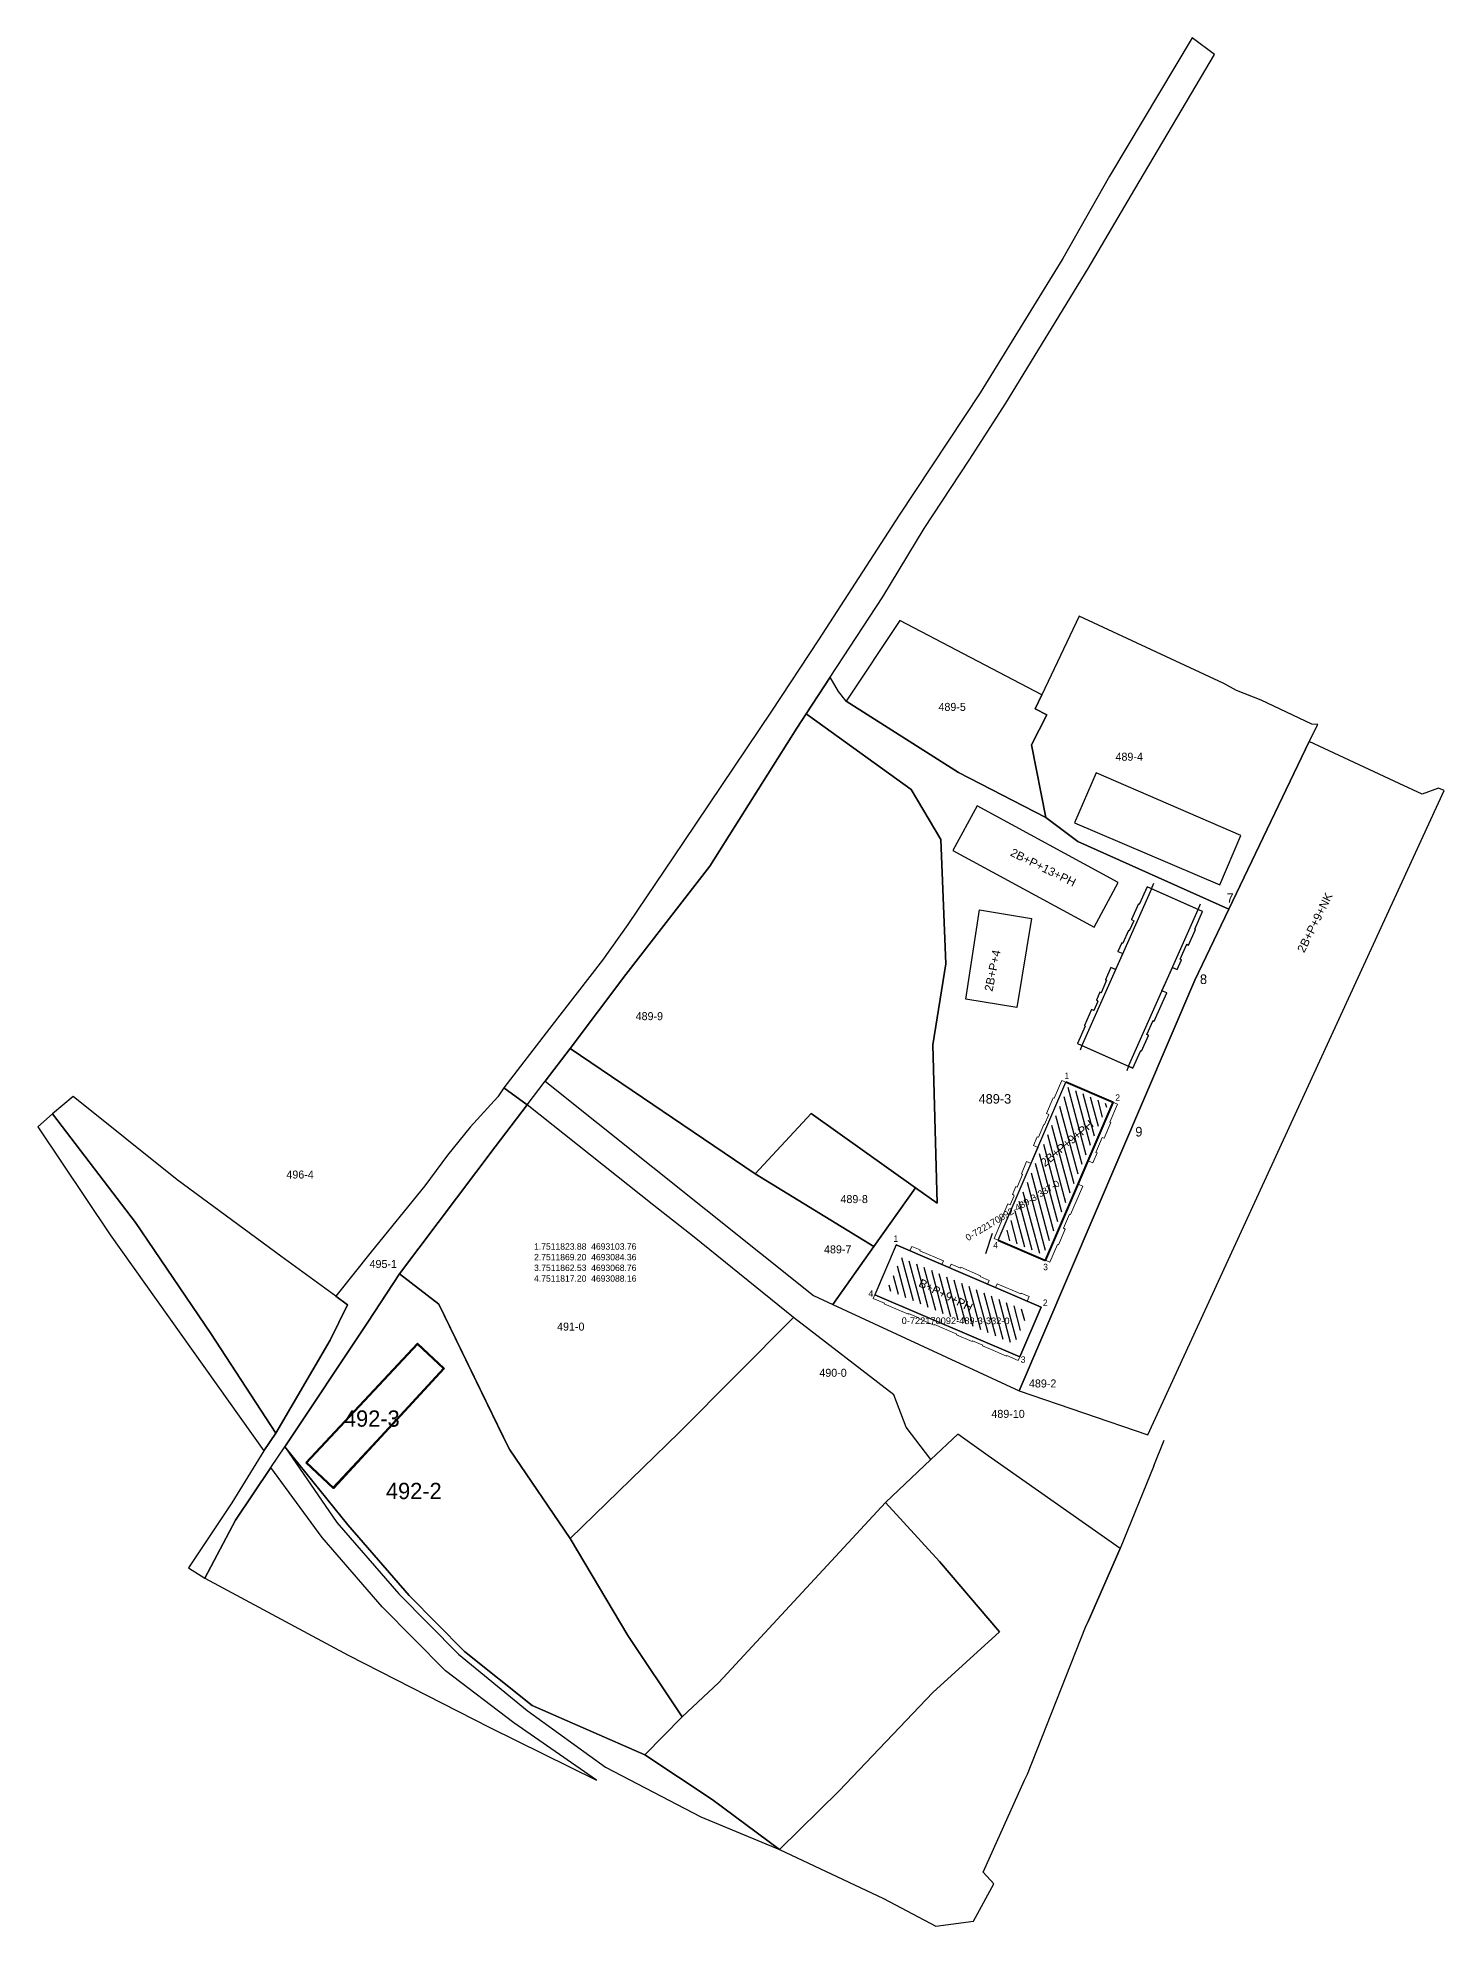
# Model space of a CAD drawing. Header units: feet. Extents: x 7511556 to 15025454, y 4692891 to 9386290.
# Drawn here: x 7511556 to 7511995, y 4692891 to 4693481 of the extents above; entities that cross this region are included whole.
import ezdxf
from ezdxf.enums import TextEntityAlignment as Align

# ---------------------------------------------------------------- set-up
doc = ezdxf.new("R2010")
doc.units = ezdxf.units.FT
doc.header["$MEASUREMENT"] = 0
for name, color, linetype in [('FERIZAJ_A10_PAR_PARCEL_TXT', 7, 'Continuous'), ('FERIZAJ_PAR_PARCELGEOM_ILI', 7, 'Continuous'), ('FERIZAJI_2012_PAR_PARCELGE', 7, 'Continuous')]:
    doc.layers.add(name, color=color, linetype=linetype)
pattern_1 = [(105, (0, 0), (-1.9318516526, -0.5176380902), [])]

# ---------------------------------------------------------------- blocks, each defined once
blk = doc.blocks.new('31')
at = {"layer": 'FERIZAJI_2012_PAR_PARCELGE', "color": 7, "linetype": 'Continuous'}
for points in [[(7511722.044, 4693012.018), (7511703.185, 4693039.757), (7511701.245, 4693043.637), (7511680.997, 4693085.216), (7511668.697, 4693094.756), (7511658.847, 4693079.578), (7511632.885, 4693040.62), (7511652.544, 4693016.311), (7511671.713, 4692994.201), (7511688.973, 4692976.691), (7511710.142, 4692959.831), (7511745.422, 4692944.39), (7511757.002, 4692956.339), (7511740.063, 4692981.749), (7511722.044, 4693012.018)], [(7511682.616, 4693065.157), (7511647.835, 4693027.98), (7511639.505, 4693035.68), (7511674.286, 4693072.857), (7511682.616, 4693065.157)]]:
    blk.add_lwpolyline(points, close=True, dxfattribs=at)

msp = doc.modelspace()

# ---------------------------------------------------------------- hatches: boundary and pattern name
h = msp.add_hatch()
h.set_pattern_fill('ANSI31', color=1, scale=16, angle=60, style=0)
h.set_pattern_definition(pattern_1)
h.paths.add_polyline_path([(7511869.95, 4693100.58), (7511890.09, 4693147.64), (7511877.63, 4693152.97), (7511857.49, 4693105.91)])
h = msp.add_hatch()
h.set_pattern_fill('ANSI31', color=0, scale=16, angle=60, style=0)
h.set_pattern_definition(pattern_1)
h.paths.add_polyline_path([(7511821.14, 4693089.73), (7511860.95, 4693072.7), (7511865.27, 4693082.78), (7511825.46, 4693099.82)])

# ---------------------------------------------------------------- linework, layer by layer
at = {"ltscale": 10}
for p, q in [((7511903.68, 4693215.05), (7511881.93, 4693166.06)), ((7511918.25, 4693208.57), (7511903.68, 4693215.05)), ((7511896.51, 4693159.59), (7511918.25, 4693208.57)), ((7511881.93, 4693166.06), (7511896.51, 4693159.59))]:
    msp.add_line(p, q, dxfattribs=at)
at = {"color": 253, "lineweight": 9}
for p, q in [((7511899.87, 4693210.17), (7511902.3, 4693215.66)), ((7511902.3, 4693215.66), (7511910.87, 4693211.85)), ((7511897.42, 4693205.41), (7511899.59, 4693210.3)), ((7511899.59, 4693210.3), (7511899.87, 4693210.17)), ((7511919.62, 4693207.97), (7511910.87, 4693211.85)), ((7511917.19, 4693202.48), (7511919.62, 4693207.97)), ((7511896.55, 4693202.02), (7511894.78, 4693198.04)), ((7511896.75, 4693201.93), (7511896.55, 4693202.02)), ((7511896.75, 4693201.93), (7511898.05, 4693204.85)), ((7511897.97, 4693205.16), (7511897.42, 4693205.41)), ((7511898.15, 4693205.08), (7511897.97, 4693205.16)), ((7511897.97, 4693205.16), (7511897.97, 4693205.16)), ((7511898.05, 4693204.85), (7511898.15, 4693205.08)), ((7511915.29, 4693197.47), (7511917.46, 4693202.36)), ((7511917.46, 4693202.36), (7511917.19, 4693202.48)), ((7511894.44, 4693198.2), (7511893.22, 4693195.45)), ((7511893.22, 4693195.45), (7511894.69, 4693194.8)), ((7511894.78, 4693198.04), (7511894.44, 4693198.2)), ((7511912.67, 4693193.05), (7511914.7, 4693197.62)), ((7511914.47, 4693197.73), (7511914.7, 4693197.62)), ((7511914.47, 4693197.73), (7511914.47, 4693197.73)), ((7511914.7, 4693197.62), (7511914.74, 4693197.72)), ((7511914.74, 4693197.72), (7511915.29, 4693197.47)), ((7511889.31, 4693186.63), (7511891.01, 4693190.47)), ((7511891.01, 4693190.47), (7511892.47, 4693189.82)), ((7511892.47, 4693189.82), (7511894.77, 4693194.99)), ((7511894.69, 4693194.8), (7511894.77, 4693194.99)), ((7511909.33, 4693188.49), (7511910.2, 4693190.43)), ((7511910.2, 4693190.43), (7511911.66, 4693189.78)), ((7511911.66, 4693189.78), (7511913.04, 4693192.89)), ((7511913.04, 4693192.89), (7511912.67, 4693193.05)), ((7511889.67, 4693186.47), (7511887.94, 4693182.57)), ((7511889.67, 4693186.47), (7511889.31, 4693186.63)), ((7511906.97, 4693183.17), (7511909.33, 4693188.49)), ((7511885.68, 4693176.98), (7511886.94, 4693179.82)), ((7511887.57, 4693182.73), (7511886.49, 4693180.29)), ((7511886.49, 4693180.29), (7511886.86, 4693180.12)), ((7511886.86, 4693180.12), (7511886.75, 4693179.9)), ((7511886.75, 4693179.9), (7511886.94, 4693179.82)), ((7511887.94, 4693182.57), (7511887.57, 4693182.73)), ((7511904.52, 4693173.7), (7511906.77, 4693178.78)), ((7511906.81, 4693178.86), (7511908.43, 4693182.52)), ((7511908.43, 4693182.52), (7511906.97, 4693183.17)), ((7511882.99, 4693172.16), (7511880.56, 4693166.67)), ((7511884.95, 4693177.31), (7511882.72, 4693172.28)), ((7511882.72, 4693172.28), (7511882.99, 4693172.16)), ((7511885.68, 4693176.98), (7511884.95, 4693177.31)), ((7511902.28, 4693169.58), (7511904.18, 4693173.85)), ((7511904.18, 4693173.85), (7511904.52, 4693173.7)), ((7511880.56, 4693166.67), (7511889.22, 4693162.83)), ((7511902.75, 4693169.24), (7511900.58, 4693164.35)), ((7511902.28, 4693169.58), (7511902.23, 4693169.47)), ((7511902.23, 4693169.47), (7511902.75, 4693169.24)), ((7511897.87, 4693158.98), (7511889.22, 4693162.83)), ((7511900.31, 4693164.47), (7511897.87, 4693158.98)), ((7511900.58, 4693164.35), (7511900.31, 4693164.47))]:
    msp.add_line(p, q, dxfattribs=at)
for p, q in [((7511903.68, 4693215.05), (7511904.44, 4693216.84)), ((7511918.25, 4693208.57), (7511919.03, 4693210.37)), ((7511880.56, 4693166.67), (7511881.93, 4693166.06)), ((7511881.93, 4693166.06), (7511881.37, 4693164.63)), ((7511896.51, 4693159.59), (7511895.95, 4693158.19)), ((7511897.87, 4693158.98), (7511896.51, 4693159.59)), ((7511853.92, 4693107.29), (7511851.78, 4693100.95))]:
    msp.add_line(p, q)
at = {"color": 1}
for p, q in [((7511855.82, 4693105.24), (7511876.96, 4693154.64)), ((7511876.96, 4693154.64), (7511891.76, 4693148.31))]:
    msp.add_line(p, q, dxfattribs=at)
at = {"color": 1, "lineweight": 40, "ltscale": 10}
for p, q in [((7511891.76, 4693148.31), (7511876.96, 4693154.64)), ((7511870.61, 4693098.91), (7511891.76, 4693148.31)), ((7511855.82, 4693105.24), (7511870.61, 4693098.91))]:
    msp.add_line(p, q, dxfattribs=at)
at = {"color": 0, "linetype": 'Continuous', "lineweight": 25}
for points in [[(7511819.79, 4693306.25), (7511832.66, 4693327.64), (7511846.75, 4693348.99), (7511858.18, 4693366.75), (7511883.94, 4693408.92), (7511898.53, 4693433.68), (7511923.35, 4693475.69), (7511916.36, 4693480.97), (7511890.53, 4693437.73), (7511876.01, 4693411.99), (7511850.17, 4693369.99), (7511824.83, 4693331.82), (7511799.62, 4693292.85), (7511784.99, 4693270.56), (7511757.52, 4693229.85), (7511754.36, 4693225), (7511740.07, 4693203.87), (7511732.13, 4693192.74), (7511715.58, 4693171.42), (7511701.29, 4693152.87), (7511708.63, 4693147.53), (7511714.21, 4693154.89), (7511722, 4693165.18), (7511739.48, 4693188.23), (7511765.66, 4693222.07), (7511792.84, 4693265.27), (7511795.79, 4693269.75), (7511803.31, 4693281.18), (7511819.79, 4693306.25)], [(7511862.36, 4693058.2), (7511917.25, 4693186.46), (7511927.85, 4693208.63), (7511880.63, 4693229.85), (7511870.7, 4693237.29), (7511843.41, 4693251.37), (7511808.3, 4693273.71), (7511805.91, 4693276.74), (7511803.31, 4693281.18), (7511795.79, 4693269.75), (7511799.15, 4693267.32), (7511828.57, 4693246.06), (7511837.82, 4693230.43), (7511839.45, 4693191.56), (7511835.36, 4693166.31), (7511836.67, 4693116.84), (7511829.93, 4693121.64), (7511816.95, 4693103.24), (7511804.15, 4693085.11), (7511862.36, 4693058.2)], [(7511839.45, 4693191.56), (7511837.82, 4693230.43), (7511828.57, 4693246.06), (7511799.15, 4693267.32), (7511795.79, 4693269.75), (7511792.84, 4693265.27), (7511765.66, 4693222.07), (7511739.48, 4693188.23), (7511722, 4693165.18), (7511779.85, 4693125.96), (7511797.34, 4693144.86), (7511829.93, 4693121.64), (7511836.67, 4693116.84), (7511835.36, 4693166.31), (7511839.45, 4693191.56)]]:
    msp.add_lwpolyline(points, close=True, dxfattribs=at)
at = {"color": 0}
msp.add_lwpolyline([(7511879.64, 4693235.66), (7511925.03, 4693216.24), (7511931.64, 4693231.72), (7511886.37, 4693251.27)], close=True, dxfattribs=at)
for points in [[(7511885.75, 4693203.1), (7511893.3, 4693217.03), (7511849.22, 4693240.94), (7511841.66, 4693227)], [(7511849.92, 4693208.43), (7511866.15, 4693205.78), (7511861.6, 4693178), (7511845.67, 4693180.6)]]:
    msp.add_lwpolyline(points, close=True)
for points in [[(7511880.56, 4693166.67), (7511897.87, 4693158.98), (7511900.31, 4693164.47), (7511900.58, 4693164.35), (7511902.75, 4693169.24), (7511902.23, 4693169.47), (7511904.18, 4693173.85), (7511904.52, 4693173.7), (7511908.43, 4693182.52), (7511906.97, 4693183.17), (7511910.2, 4693190.43), (7511911.66, 4693189.78), (7511913.04, 4693192.89), (7511912.67, 4693193.05), (7511914.74, 4693197.72), (7511915.29, 4693197.47), (7511917.46, 4693202.36), (7511917.19, 4693202.48), (7511919.62, 4693207.97), (7511902.3, 4693215.66), (7511899.87, 4693210.17), (7511899.59, 4693210.3), (7511897.42, 4693205.41), (7511898.15, 4693205.08), (7511896.75, 4693201.93), (7511896.55, 4693202.02), (7511894.78, 4693198.04), (7511894.44, 4693198.2), (7511893.22, 4693195.45), (7511894.69, 4693194.8), (7511892.47, 4693189.82), (7511891.01, 4693190.47), (7511889.31, 4693186.63), (7511889.67, 4693186.47), (7511887.94, 4693182.57), (7511887.57, 4693182.73), (7511886.49, 4693180.29), (7511886.86, 4693180.12), (7511886.75, 4693179.9), (7511886.94, 4693179.82), (7511885.68, 4693176.98), (7511884.95, 4693177.31), (7511882.72, 4693172.28), (7511882.99, 4693172.16), (7511880.56, 4693166.67)], [(7511823.88, 4693103.76), (7511869.21, 4693084.36), (7511862.53, 4693068.76), (7511817.21, 4693088.16)]]:
    msp.add_lwpolyline(points)
at = {"color": 1, "ltscale": 10}
msp.add_lwpolyline([(7511896.51, 4693159.59), (7511918.25, 4693208.57), (7511903.68, 4693215.05), (7511881.93, 4693166.06)], close=True, dxfattribs=at)
at = {"color": 7, "linetype": 'Continuous'}
for points in [[(7511816.95, 4693103.24), (7511779.85, 4693125.96), (7511722, 4693165.18), (7511714.21, 4693154.89), (7511798.04, 4693087.94), (7511804.15, 4693085.11), (7511816.95, 4693103.24)], [(7511756.14, 4693045.17), (7511791.79, 4693081.04), (7511760.76, 4693106.14), (7511748.18, 4693116.07), (7511708.63, 4693147.53), (7511698.58, 4693134.42), (7511668.7, 4693094.76), (7511681, 4693085.22), (7511701.25, 4693043.64), (7511703.19, 4693039.76), (7511722.04, 4693012.02), (7511756.14, 4693045.17)], [(7511820.54, 4693023.32), (7511834.73, 4693036.68), (7511827.04, 4693046.84), (7511823.14, 4693056.96), (7511791.79, 4693081.04), (7511756.14, 4693045.17), (7511722.04, 4693012.02), (7511740.06, 4692981.75), (7511757, 4692956.34), (7511768.45, 4692967.07), (7511820.54, 4693023.32)], [(7511864.91, 4692938.37), (7511883.09, 4692984.29), (7511883.87, 4692986.08), (7511893.9, 4693008.9), (7511852.69, 4693037.83), (7511843.18, 4693044.58), (7511834.73, 4693036.68), (7511820.54, 4693023.32), (7511837.49, 4693004.79), (7511856.23, 4692982.81), (7511835.39, 4692963.94), (7511806.1, 4692933.15), (7511787.45, 4692914.87), (7511819.92, 4692899.51), (7511836.28, 4692890.87), (7511848.06, 4692892.44), (7511854.47, 4692904.16), (7511851.04, 4692907.77), (7511864.05, 4692936.46), (7511864.91, 4692938.37)]]:
    msp.add_lwpolyline(points, close=True, dxfattribs=at)
at = {"color": 253, "lineweight": 9}
msp.add_lwpolyline([(7511854.51, 4693105.8), (7511871.94, 4693098.35), (7511874.32, 4693103.93), (7511874.59, 4693103.81), (7511876.7, 4693108.73), (7511876.17, 4693108.95), (7511878.06, 4693113.36), (7511878.4, 4693113.22), (7511882.19, 4693122.09), (7511880.72, 4693122.72), (7511883.85, 4693130.03), (7511885.32, 4693129.4), (7511886.66, 4693132.52), (7511886.29, 4693132.68), (7511888.3, 4693137.37), (7511888.85, 4693137.13), (7511890.95, 4693142.05), (7511890.68, 4693142.17), (7511893.05, 4693147.76), (7511875.68, 4693155.19), (7511873.26, 4693149.62), (7511872.98, 4693149.74), (7511870.88, 4693144.82), (7511871.61, 4693144.51), (7511870.25, 4693141.34), (7511870.05, 4693141.43), (7511868.34, 4693137.43), (7511867.99, 4693137.57), (7511866.81, 4693134.82), (7511868.28, 4693134.19), (7511866.14, 4693129.18), (7511864.67, 4693129.81), (7511863.02, 4693125.94), (7511863.38, 4693125.79), (7511861.7, 4693121.86), (7511861.33, 4693122.02), (7511860.28, 4693119.56), (7511860.65, 4693119.4), (7511860.55, 4693119.17), (7511860.74, 4693119.09), (7511859.52, 4693116.24), (7511858.78, 4693116.56), (7511856.62, 4693111.5), (7511856.89, 4693111.38), (7511854.51, 4693105.8)], dxfattribs=at)
at = {"color": 253, "lineweight": 9, "transparency": 33554674}
msp.add_lwpolyline([(7511858.43, 4693068.97), (7511855, 4693070.44), (7511855, 4693070.44), (7511853.33, 4693071.15), (7511853.33, 4693071.15), (7511850.89, 4693072.2), (7511850.98, 4693072.4), (7511847.76, 4693073.77), (7511847.76, 4693073.77), (7511847.76, 4693073.77), (7511847.67, 4693073.57), (7511842.8, 4693075.66), (7511842.89, 4693075.86), (7511835.9, 4693078.85), (7511835.81, 4693078.65), (7511833.29, 4693079.73), (7511833.29, 4693079.73), (7511830.94, 4693080.73), (7511831.03, 4693080.93), (7511827.81, 4693082.31), (7511827.73, 4693082.11), (7511825.24, 4693083.17), (7511825.24, 4693083.17), (7511825.24, 4693083.17), (7511825.24, 4693083.17), (7511820.19, 4693085.34), (7511820.27, 4693085.54), (7511816.73, 4693087.05), (7511819.57, 4693093.69), (7511819.57, 4693093.69), (7511822.23, 4693099.9), (7511822.23, 4693099.9), (7511823.88, 4693103.76), (7511828.19, 4693101.91), (7511828.8, 4693103.32), (7511831.37, 4693102.22), (7511831.26, 4693101.96), (7511838.65, 4693098.8), (7511838.16, 4693097.66), (7511840.62, 4693096.6), (7511841.11, 4693097.75), (7511843.96, 4693096.53), (7511844.07, 4693096.78), (7511850.23, 4693094.15), (7511850.12, 4693093.89), (7511852.96, 4693092.67), (7511852.47, 4693091.52), (7511854.94, 4693090.47), (7511855.42, 4693091.62), (7511862.81, 4693088.46), (7511862.92, 4693088.71), (7511865.5, 4693087.61), (7511864.89, 4693086.21), (7511869.21, 4693084.36), (7511867.55, 4693080.5), (7511867.55, 4693080.5), (7511864.9, 4693074.29), (7511864.9, 4693074.29), (7511862.06, 4693067.66), (7511858.52, 4693069.17), (7511858.43, 4693068.97)], dxfattribs=at)
at = {"color": 0, "transparency": 33554674}
msp.add_lwpolyline([(7511869.21, 4693084.36), (7511823.88, 4693103.76), (7511817.21, 4693088.16), (7511862.53, 4693068.76)], close=True, dxfattribs=at)
at = {"color": 2, "linetype": 'Continuous', "lineweight": 60, "flags": 128}
msp.add_lwpolyline([(7511639.5, 4693035.68), (7511674.29, 4693072.86), (7511682.57, 4693065.11), (7511648.06, 4693027.77), (7511639.55, 4693035.73)], dxfattribs=at)
at = {"layer": 'FERIZAJ_PAR_PARCELGEOM_ILI', "color": 7, "linetype": 'Continuous'}
for p, q in [((7511904.39, 4693034.7), (7511907.68, 4693042.72)), ((7511904.39, 4693034.7), (7511893.9, 4693008.9)), ((7511893.9, 4693008.9), (7511883.87, 4692986.08))]:
    msp.add_line(p, q, dxfattribs=at)
for points in [[(7511866.24, 4693259.99), (7511870.96, 4693269.42), (7511867.39, 4693271.28), (7511869.39, 4693275.64), (7511825.04, 4693298.92), (7511808.3, 4693273.71), (7511843.41, 4693251.37), (7511870.7, 4693237.29), (7511866.24, 4693259.99)], [(7511927.85, 4693208.63), (7511952.94, 4693261.06), (7511955.64, 4693266.35), (7511953.83, 4693266.5), (7511937.94, 4693273.98), (7511930.23, 4693277.04), (7511926.28, 4693279.24), (7511881.07, 4693300.19), (7511869.39, 4693275.64), (7511867.39, 4693271.28), (7511870.96, 4693269.42), (7511866.24, 4693259.99), (7511870.7, 4693237.29), (7511880.63, 4693229.85), (7511927.85, 4693208.63)], [(7511902.56, 4693044.47), (7511995.16, 4693245.75), (7511993.34, 4693246.45), (7511988.28, 4693244.57), (7511981.03, 4693247.95), (7511952.94, 4693261.06), (7511927.85, 4693208.63), (7511917.25, 4693186.46), (7511862.36, 4693058.2), (7511902.56, 4693044.47)], [(7511648.77, 4693087.77), (7511631.59, 4693100.21), (7511599.26, 4693124.11), (7511566.77, 4693150.17), (7511560.23, 4693144.75), (7511586.19, 4693110.72), (7511609.79, 4693076.1), (7511630.08, 4693044.99), (7511647.05, 4693074.01), (7511652.51, 4693085.07), (7511648.77, 4693087.77)], [(7511632.88, 4693040.62), (7511658.85, 4693079.58), (7511668.7, 4693094.76), (7511698.58, 4693134.42), (7511708.63, 4693147.53), (7511701.29, 4693152.87), (7511699.44, 4693150.06), (7511690.78, 4693140.52), (7511683.7, 4693131.81), (7511676.65, 4693122.21), (7511659.88, 4693101.57), (7511648.77, 4693087.77), (7511652.51, 4693085.07), (7511647.05, 4693074.01), (7511630.08, 4693044.99), (7511626.3, 4693039.38), (7511616.34, 4693023.15), (7511602.77, 4693002.82), (7511607.85, 4692999.64), (7511617.48, 4693017.75), (7511628.54, 4693034.16), (7511632.88, 4693040.62)], [(7511609.79, 4693076.1), (7511586.19, 4693110.72), (7511560.23, 4693144.75), (7511555.68, 4693140.67), (7511578.33, 4693106.88), (7511626.3, 4693039.38), (7511630.08, 4693044.99), (7511609.79, 4693076.1)], [(7511829.93, 4693121.64), (7511797.34, 4693144.86), (7511779.85, 4693125.96), (7511816.95, 4693103.24), (7511829.93, 4693121.64)], [(7511647.83, 4693027.98), (7511682.62, 4693065.16), (7511674.29, 4693072.86), (7511639.5, 4693035.68), (7511647.83, 4693027.98)], [(7511688.97, 4692976.69), (7511671.71, 4692994.2), (7511652.54, 4693016.31), (7511632.88, 4693040.62), (7511649.12, 4693017.05), (7511668.54, 4692994.71), (7511687.16, 4692975.91), (7511708.61, 4692958.25), (7511733.03, 4692940.55), (7511762.82, 4692925.06), (7511787.45, 4692914.87), (7511766.36, 4692930.47), (7511745.42, 4692944.39), (7511710.14, 4692959.83), (7511688.97, 4692976.69)], [(7511663.27, 4692990.68), (7511644.57, 4693012.37), (7511628.54, 4693034.16), (7511617.48, 4693017.75), (7511607.85, 4692999.64), (7511652.63, 4692975.55), (7511696.93, 4692952.98), (7511730.31, 4692936.54), (7511704.42, 4692954.39), (7511683.05, 4692970.63), (7511663.27, 4692990.68)], [(7511835.39, 4692963.94), (7511856.23, 4692982.81), (7511837.49, 4693004.79), (7511820.54, 4693023.32), (7511768.45, 4692967.07), (7511757, 4692956.34), (7511745.42, 4692944.39), (7511766.36, 4692930.47), (7511787.45, 4692914.87), (7511806.1, 4692933.15), (7511835.39, 4692963.94)]]:
    msp.add_lwpolyline(points, close=True, dxfattribs=at)

# ---------------------------------------------------------------- block references
at = {"layer": 'FERIZAJ_PAR_PARCELGEOM_ILI'}
msp.add_blockref('31', (0, 0), dxfattribs=at)

# ---------------------------------------------------------------- texts
at = {"color": 0}
for s, p in [('7', (7511927.13, 4693210.66)), ('8', (7511918.82, 4693185.29)), ('9', (7511898.63, 4693137.64))]:
    msp.add_text(s, height=3, dxfattribs=at).set_placement(p)
at = {"color": 0, "linetype": 'Continuous', "lineweight": 25}
for s, p in [('1', (7511876.48, 4693155.58)), ('2', (7511892.37, 4693148.79)), ('4', (7511854.24, 4693102.65)), ('3', (7511869.83, 4693095.87))]:
    msp.add_text(s, height=2, dxfattribs=at).set_placement(p)
for s, p in [('1', (7511823.05, 4693104.72)), ('4', (7511815.26, 4693087.59)), ('2', (7511869.75, 4693084.7)), ('3', (7511862.83, 4693066.93))]:
    msp.add_text(s, height=2).set_placement(p)
at = {"attachment_point": 1}
for s, insert, char_height, width, rotation in [('{\\fArial|b0|i0|c0|p34;2B+P+13+PH}', (7511860.46, 4693227.83), 2.5924, 216.5434, 333.61212), ('{\\fArial|b0|i0|c0|p34;2B+P+9+NK}', (7511949.08, 4693196.01), 2.5924, 216.5434, 63.61212), ('{\\fArial|b0|i0|c0|p34;2B+P+4}', (7511851.44, 4693183.32), 2.5924, 216.5434, 78.61212), ('{\\fArial|b0|i0|c0|p34;2B+P+9+PH}', (7511868.71, 4693129.99), 2.5924, 216.5434, 40.0481), ('{\\fArial|b0|i0|c0|p34;0-722170092-489-3-337-0}', (7511845.29, 4693106.67), 2.0682, 172.76, 31.14852), ('{\\fArial|b0|i0|c0|p34;B+P+9+PH}', (7511831.85, 4693093.28), 2.5924, 216.5434, 333.61212), ('{\\fArial|b0|i0|c0|p34;0-722170092-489-3-332-0}', (7511825.61, 4693081.12), 2.0682, 172.76, 359.90449)]:
    msp.add_mtext(s, dxfattribs=dict(at, insert=insert, char_height=char_height, width=width, rotation=rotation))
at = {"insert": (7511703.33, 4693107.62), "char_height": 2, "width": 122.5, "attachment_point": 1}
msp.add_mtext('\\P          1.7511823.88  4693103.76\\P          2.7511869.20  4693084.36\\P          3.7511862.53  4693068.76\\P          4.7511817.20  4693088.16', dxfattribs=at)
at = {"layer": 'FERIZAJ_A10_PAR_PARCEL_TXT', "color": 23}
for s, p in [('489-5', (7511841.4, 4693271.88)), ('489-4', (7511896.72, 4693256.31)), ('489-9', (7511746.78, 4693175.25)), ('496-4', (7511637.64, 4693125.75)), ('489-8', (7511810.78, 4693118.08)), ('489-7', (7511805.64, 4693102.38)), ('495-1', (7511663.63, 4693097.81)), ('491-0', (7511722.23, 4693078.24)), ('490-0', (7511804.18, 4693063.81)), ('489-2', (7511869.68, 4693060.47)), ('489-10', (7511858.87, 4693050.98))]:
    msp.add_text(s, height=2.5, dxfattribs=at).set_placement(p, align=Align.MIDDLE_CENTER)
at = {"layer": 'FERIZAJ_A10_PAR_PARCEL_TXT', "color": 0}
msp.add_text('489-3', height=2.975, dxfattribs=at).set_placement((7511854.75, 4693149.4), align=Align.MIDDLE_CENTER)
at = {"layer": 'FERIZAJ_A10_PAR_PARCEL_TXT', "color": 2}
for s, p in [('492-3', (7511660.06, 4693049.51)), ('492-2', (7511673.18, 4693026.88))]:
    msp.add_text(s, height=5.088, dxfattribs=at).set_placement(p, align=Align.MIDDLE_CENTER)

doc.saveas('drawing.dxf')
